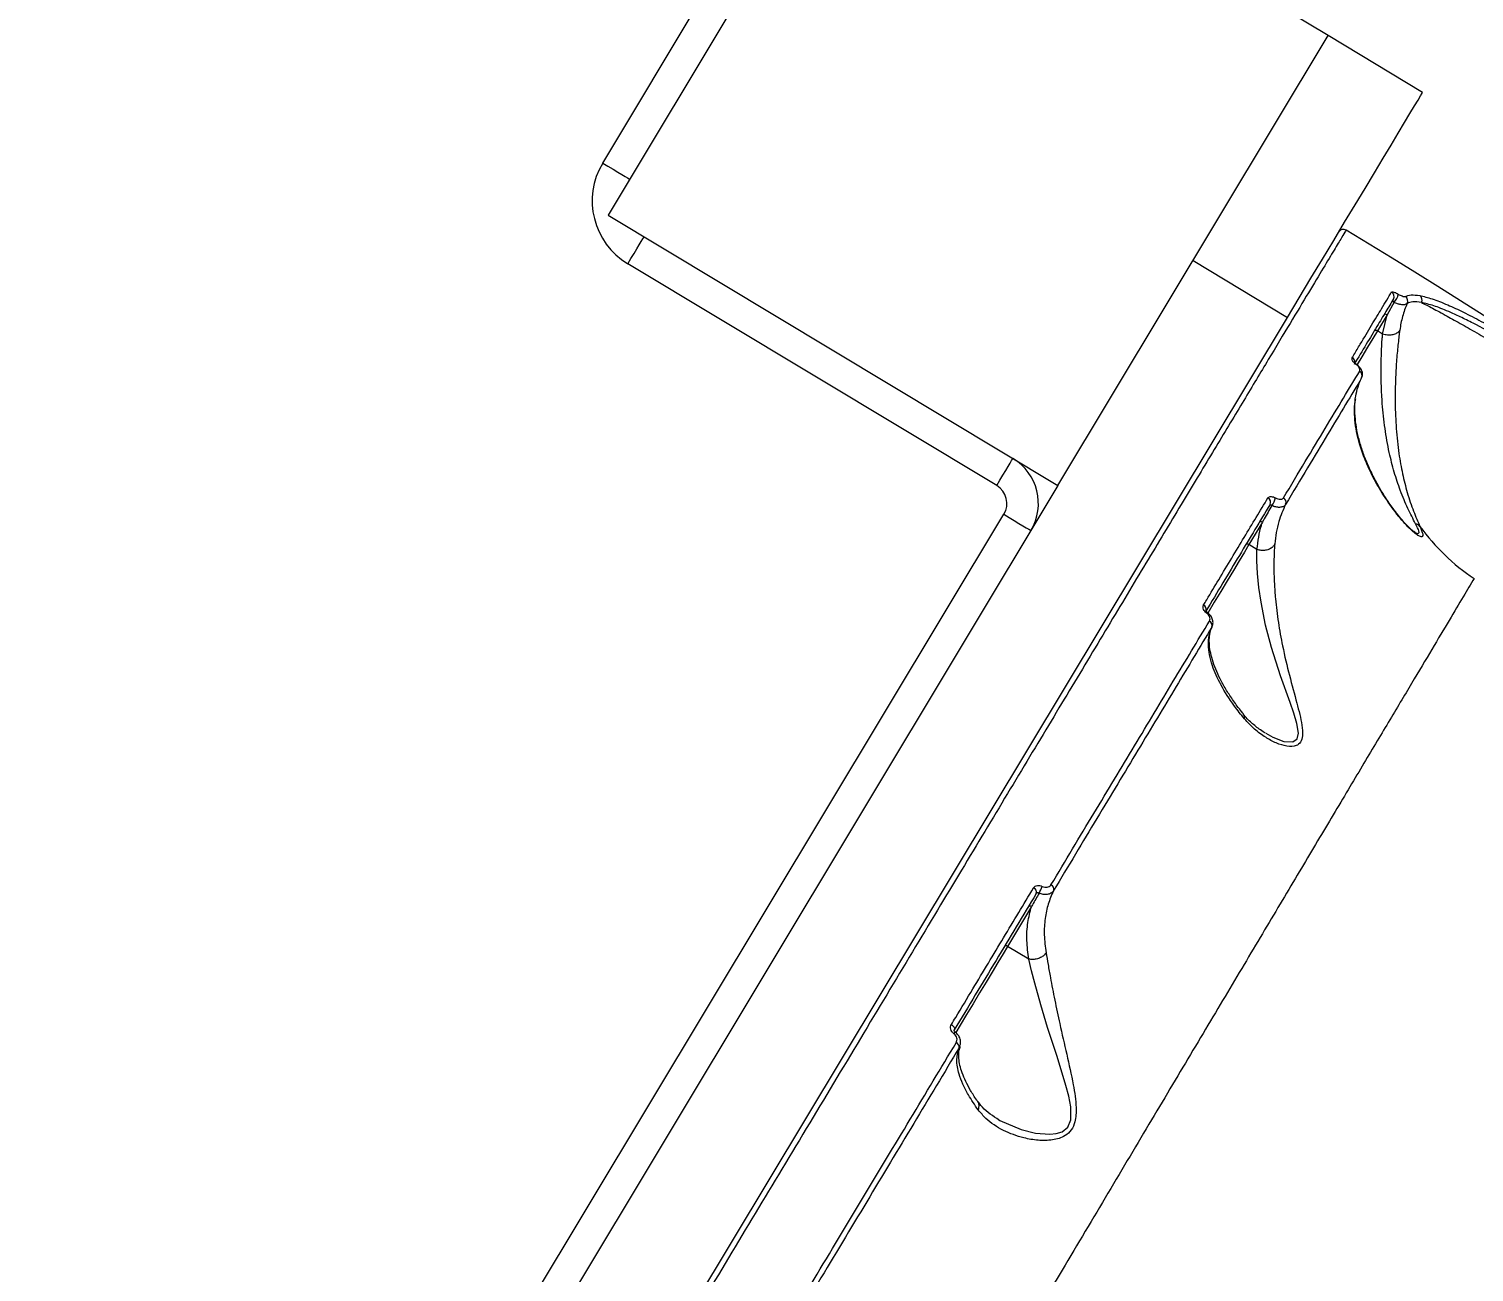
# Model space of a CAD drawing. Header units: millimetres. Extents: x -10374 to 11119, y -8221 to 9433.
# Drawn here: x -1271 to -995.7, y -1375.3 to -1138.4 of the extents above; entities that cross this region are included whole.
import ezdxf

# ---------------------------------------------------------------- set-up
doc = ezdxf.new("R2010")
doc.units = ezdxf.units.MM
for name, color, linetype in [('DIKOM_ОБЪЕКТ', 7, 'Continuous'), ('DIKOM_РАЗМЕР_ЗОНА', 7, 'Continuous'), ('DIKOM_РАЗМЕР_ОБЪЕКТА', 7, 'Continuous')]:
    doc.layers.add(name, color=color, linetype=linetype)
doc.styles.add('style1', font='arial.ttf', dxfattribs={"width": 0.8})
doc.dimstyles.new('1-50', dxfattribs={"dimtxt": 300, "dimasz": 200, "dimexe": 100, "dimexo": 0, "dimgap": 100, "dimtad": 0, "dimdec": 0, "dimtxsty": 'style1', "dimcen": 0, "dimclrd": 7, "dimclre": 7, "dimadec": 1, "dimazin": 2, "dimtfac": 1, "dimtdec": 0, "dimtmove": 1, "dimatfit": 3, "dimfxl": 0, "dimlwd": 25, "dimlwe": 18, "dimarcsym": 0})

# ---------------------------------------------------------------- blocks, each defined once
blk = doc.blocks.new('*D16')
at = {"layer": 'Defpoints', "color": 0, "transparency": 16777216}
for p in [(-9045.1, 5161.67), (3694.49, 5161.67), (1813.16, -6719.94)]:
    blk.add_point(p, dxfattribs=at)
at = {"layer": 'DIKOM_РАЗМЕР_ОБЪЕКТА', "color": 7, "lineweight": 18, "transparency": 16777216}
for p, q in [((3694.49, 5161.67), (-9145.1, 5161.67)), ((1813.16, -6719.94), (-9145.1, -6719.94))]:
    blk.add_line(p, q, dxfattribs=at)
at = {"layer": 'DIKOM_РАЗМЕР_ОБЪЕКТА', "color": 7, "lineweight": 25, "transparency": 16777216}
for p, q in [((-9045.1, 4961.67), (-9045.1, -0.45)), ((-9045.1, -6519.94), (-9045.1, -1080.23))]:
    blk.add_line(p, q, dxfattribs=at)
at = {"layer": 'DIKOM_РАЗМЕР_ОБЪЕКТА', "color": 7, "transparency": 16777216}
for points in [[(-9078.43, 4961.67), (-9011.76, 4961.67), (-9045.1, 5161.67)], [(-9078.43, -6519.94), (-9011.76, -6519.94), (-9045.1, -6719.94)]]:
    blk.add_solid(points, dxfattribs=at)
at = {"layer": 'DIKOM_РАЗМЕР_ОБЪЕКТА', "color": 0, "transparency": 16777216, "insert": (-9045.1, -540.34), "char_height": 300, "attachment_point": 5, "rotation": 90, "style": 'style1'}
blk.add_mtext('11900', dxfattribs=at)
blk = doc.blocks.new('*D15')
at = {"layer": 'Defpoints', "color": 0, "transparency": 16777216}
for p in [(-5227.87, 8308.78), (9119.43, -1150.4), (-5227.87, -1991.82)]:
    blk.add_point(p, dxfattribs=at)
at = {"layer": 'DIKOM_РАЗМЕР_ОБЪЕКТА', "color": 7, "lineweight": 18, "transparency": 16777216}
for p, q in [((-5227.87, -1991.82), (-5227.87, 8408.78)), ((9119.43, -1150.4), (9119.43, 8408.78))]:
    blk.add_line(p, q, dxfattribs=at)
at = {"layer": 'DIKOM_РАЗМЕР_ОБЪЕКТА', "color": 7, "lineweight": 25, "transparency": 16777216}
for p, q in [((-5027.87, 8308.78), (187.44, 8308.78)), ((8919.43, 8308.78), (1267.22, 8308.78))]:
    blk.add_line(p, q, dxfattribs=at)
at = {"layer": 'DIKOM_РАЗМЕР_ОБЪЕКТА', "color": 7, "transparency": 16777216}
for points in [[(-5027.87, 8342.11), (-5027.87, 8275.44), (-5227.87, 8308.78)], [(8919.43, 8342.11), (8919.43, 8275.44), (9119.43, 8308.78)]]:
    blk.add_solid(points, dxfattribs=at)
at = {"layer": 'DIKOM_РАЗМЕР_ОБЪЕКТА', "color": 0, "transparency": 16777216, "insert": (727.33, 8308.78), "char_height": 300, "attachment_point": 5, "style": 'style1'}
blk.add_mtext('14350', dxfattribs=at)
blk = doc.blocks.new('*D14')
at = {"layer": 'Defpoints', "color": 0, "transparency": 16777216}
for p in [(-7515.85, 9236.32), (11119.43, -1423.4), (-7515.85, -2401.58)]:
    blk.add_point(p, dxfattribs=at)
at = {"layer": 'DIKOM_РАЗМЕР_ЗОНА', "color": 7, "lineweight": 18, "transparency": 16777216}
for p, q in [((-7515.85, -2401.58), (-7515.85, 9336.32)), ((11119.43, -1423.4), (11119.43, 9336.32))]:
    blk.add_line(p, q, dxfattribs=at)
at = {"layer": 'DIKOM_РАЗМЕР_ЗОНА', "color": 7, "lineweight": 25, "transparency": 16777216}
for p, q in [((-7315.85, 9236.32), (77.56, 9236.32)), ((10919.43, 9236.32), (1157.34, 9236.32))]:
    blk.add_line(p, q, dxfattribs=at)
at = {"layer": 'DIKOM_РАЗМЕР_ЗОНА', "color": 7, "transparency": 16777216}
for points in [[(-7315.85, 9269.65), (-7315.85, 9202.98), (-7515.85, 9236.32)], [(10919.43, 9269.65), (10919.43, 9202.98), (11119.43, 9236.32)]]:
    blk.add_solid(points, dxfattribs=at)
at = {"layer": 'DIKOM_РАЗМЕР_ЗОНА', "color": 0, "transparency": 16777216, "insert": (617.45, 9236.32), "char_height": 300, "attachment_point": 5, "style": 'style1'}
blk.add_mtext('18650', dxfattribs=at)
blk = doc.blocks.new('*D13')
at = {"layer": 'Defpoints', "color": 0, "transparency": 16777216}
for p in [(-10176.97, 7112.81), (3082.33, 7112.81), (2015.48, -8221.4)]:
    blk.add_point(p, dxfattribs=at)
at = {"layer": 'DIKOM_РАЗМЕР_ЗОНА', "color": 7, "lineweight": 18, "transparency": 16777216}
for p, q in [((3082.33, 7112.81), (-10276.97, 7112.81)), ((2015.48, -8221.4), (-10276.97, -8221.4))]:
    blk.add_line(p, q, dxfattribs=at)
at = {"layer": 'DIKOM_РАЗМЕР_ЗОНА', "color": 7, "lineweight": 25, "transparency": 16777216}
for p, q in [((-10176.97, 6912.81), (-10176.97, -14.41)), ((-10176.97, -8021.4), (-10176.97, -1094.19))]:
    blk.add_line(p, q, dxfattribs=at)
at = {"layer": 'DIKOM_РАЗМЕР_ЗОНА', "color": 7, "transparency": 16777216}
for points in [[(-10210.3, 6912.81), (-10143.64, 6912.81), (-10176.97, 7112.81)], [(-10210.3, -8021.4), (-10143.64, -8021.4), (-10176.97, -8221.4)]]:
    blk.add_solid(points, dxfattribs=at)
at = {"layer": 'DIKOM_РАЗМЕР_ЗОНА', "color": 0, "transparency": 16777216, "insert": (-10176.97, -554.3), "char_height": 300, "attachment_point": 5, "rotation": 90, "style": 'style1'}
blk.add_mtext('15300', dxfattribs=at)

msp = doc.modelspace()

# ---------------------------------------------------------------- linework, layer by layer
at = {"layer": 'DIKOM_ОБЪЕКТ', "color": 7, "linetype": 'Continuous', "lineweight": 15}
for p, q in [((-1109.18, -1088.2), (-1160.69, -1173.91)), ((-1023.47, -1139.7), (-1109.18, -1088.2)), ((-1161.71, -1163.97), (-1119.48, -1093.68)), ((-1074.97, -1225.42), (-1023.47, -1139.7)), ((-1005.47, -1150.52), (-1023.47, -1139.7)), ((-1160.69, -1173.91), (-1074.97, -1225.42)), ((-1086.63, -1225.41), (-1156.92, -1183.18)), ((-1049.22, -1182.56), (-1031.22, -1193.37)), ((-1010.91, -1190.51), (-1012.26, -1192.88)), ((-1443.25, -1879.11), (-1031.22, -1193.37)), ((-1012.26, -1192.88), (-1014.1, -1195.95)), ((-1013.1, -1196.55), (-1012.26, -1192.88)), ((-1013.1, -1196.55), (-1014.1, -1195.95)), ((-1013.1, -1196.56), (-1013.1, -1196.55)), ((-1074.97, -1225.42), (-1435.5, -1825.43)), ((-1435.49, -1813.77), (-1085.26, -1230.9)), ((-1036, -1232.4), (-1038.57, -1236.68)), ((-1037.04, -1237.6), (-1038.57, -1236.68)), ((-1037.04, -1237.6), (-1037.04, -1237.6)), ((-1045.63, -1252.45), (-1045.56, -1252.28)), ((-1080.01, -1305.64), (-1084.56, -1313.22)), ((-1080.52, -1315.65), (-1084.56, -1313.22)), ((-1093.69, -1332.28), (-1093.79, -1332.56))]:
    msp.add_line(p, q, dxfattribs=at)
at = {"layer": 'DIKOM_ОБЪЕКТ', "color": 7, "linetype": 'Continuous', "lineweight": 15, "flags": 128}
for points in [[(-1031.22, -1193.37), (-1028.97, -1189.64), (-1026.75, -1185.93), (-1024.55, -1182.28), (-1022.41, -1178.72), (-1020.34, -1175.26), (-1018.34, -1171.95), (-1016.45, -1168.79), (-1014.67, -1165.83), (-1013.01, -1163.07), (-1011.49, -1160.54), (-1010.12, -1158.27), (-1008.92, -1156.26), (-1007.88, -1154.53), (-1007.02, -1153.1), (-1006.34, -1151.98), (-1005.86, -1151.17), (-1005.57, -1150.68), (-1005.47, -1150.52)], [(-1161.71, -1163.97), (-1160.71, -1164.57), (-1159.74, -1165.15), (-1158.85, -1165.68), (-1158.07, -1166.15), (-1157.43, -1166.54), (-1156.96, -1166.82), (-1156.67, -1167), (-1156.57, -1167.06)], [(-1156.92, -1183.18), (-1156.32, -1182.17), (-1155.74, -1181.21), (-1155.2, -1180.32), (-1154.74, -1179.54), (-1154.35, -1178.9), (-1154.07, -1178.43), (-1153.89, -1178.13), (-1153.83, -1178.03)], [(-1014.1, -1195.95), (-1014.97, -1197.4), (-1015.96, -1199.05), (-1017.06, -1200.87), (-1017.93, -1202.33)], [(-1086.63, -1225.41), (-1086.03, -1224.41), (-1085.45, -1223.44), (-1084.92, -1222.55), (-1084.45, -1221.77), (-1084.06, -1221.13), (-1083.78, -1220.66), (-1083.6, -1220.37), (-1083.54, -1220.27)], [(-1085.26, -1230.9), (-1084.26, -1231.5), (-1083.3, -1232.08), (-1082.41, -1232.62), (-1081.63, -1233.08), (-1080.99, -1233.47), (-1080.51, -1233.75), (-1080.22, -1233.93), (-1080.12, -1233.99)], [(-1038.57, -1236.68), (-1039.44, -1238.13), (-1040.43, -1239.78), (-1041.53, -1241.6), (-1042.7, -1243.55), (-1043.92, -1245.58), (-1045.17, -1247.66), (-1046.41, -1249.73)], [(-1035.38, -1272.6), (-1034.04, -1273.37), (-1031.95, -1274.16), (-1030.19, -1274.25), (-1029.41, -1273.71), (-1029.15, -1272.62), (-1029.44, -1270.73), (-1030.02, -1268.79), (-1030.74, -1266.75), (-1032.57, -1261.65), (-1034.29, -1256.29), (-1035.41, -1251.99), (-1036.27, -1247.67), (-1036.67, -1244.87), (-1036.93, -1242.19), (-1037.04, -1239.76), (-1037.04, -1237.6), (-1037.04, -1237.6), (-1037.04, -1237.6)], [(-1046.47, -1249.62), (-1046.47, -1249.62), (-1046.47, -1249.62)], [(-1084.56, -1313.22), (-1085.43, -1314.66), (-1086.42, -1316.31), (-1087.51, -1318.12), (-1088.67, -1320.06), (-1089.89, -1322.08), (-1091.13, -1324.16), (-1092.38, -1326.22), (-1093.59, -1328.25), (-1094.44, -1329.65)], [(-1086.58, -1345.98), (-1086.03, -1346.38), (-1081.99, -1348.13), (-1079.27, -1348.82), (-1076.49, -1349.03), (-1075.29, -1348.9), (-1074.17, -1348.53), (-1073.09, -1347.65), (-1072.51, -1346.27), (-1072.51, -1343.81), (-1072.89, -1341.77), (-1073.43, -1339.71), (-1075.14, -1334.18), (-1076.93, -1328.65), (-1078.22, -1324.37), (-1079.36, -1320.25), (-1079.98, -1317.86), (-1080.52, -1315.65), (-1080.52, -1315.65), (-1080.52, -1315.65)], [(-1095.26, -1328.13), (-1095.1, -1328.24), (-1094.96, -1328.36), (-1094.84, -1328.5), (-1094.75, -1328.64), (-1094.69, -1328.78), (-1094.67, -1328.92), (-1094.68, -1329.04), (-1094.72, -1329.15)]]:
    msp.add_lwpolyline(points, dxfattribs=at)
at = {"layer": 'DIKOM_ОБЪЕКТ', "color": 7, "linetype": 'Continuous', "lineweight": 15}
for centre, radius, start, end in [((-1149.71, -1171.18), 14, 149, 239), ((-1020.58, -1177.61), 1, 58.9526, 149), ((-1020.58, -1177.61), 1, 58.9676, 148.9773), ((-1644.11, -2213.4), 1210, 28.04739, 58.95261), ((-1011.9, -1189.38), 0.994, 329.3962, 58.6665), ((-1013.15, -1188.38), 3.09, 316.5787, 349.5183), ((-1009.32, -1190.26), 1.01, 331.7819, 57.6951), ((-1006.6, -1190.04), 1.02, 330.2424, 54.4268), ((-1012.53, -1193.24), 0.454, 52.6284, 140.742), ((-1014.38, -1196.31), 0.454, 52.6303, 140.7428), ((-1019.4, -1201.88), 1, 355.5065, 59.0399), ((-1017.97, -1204.45), 0.977, 333.0982, 59.6473), ((-1088.69, -1228.84), 10, 329, 59), ((-1088.69, -1228.84), 4, 329, 59), ((-1035.39, -1228.59), 0.943, 332.8962, 61.9335), ((-1037.89, -1226.54), 4.57, 323.7991, 344.5424), ((-1032.44, -1228.6), 0.952, 335.5663, 61.4418), ((-1036.28, -1232.76), 0.454, 52.6167, 140.7564), ((-1007.35, -1234.48), 1.86, 42.6062, 73.4196), ((-973.25, -1209.49), 40.43, 215.9494, 236.3291), ((-1038.85, -1237.04), 0.454, 52.6229, 140.7502), ((-1047.64, -1249), 0.944, 343.1814, 62.9676), ((-1046.43, -1249.87), 0.254, 99.5979, 145.3306), ((-1046.51, -1252.07), 0.931, 338.2543, 63.206), ((-1079.94, -1302.89), 0.883, 342.1977, 67.5601), ((-1084.9, -1299.3), 7.38, 329.0499, 340.253), ((-1076.65, -1302.35), 0.904, 345.2683, 66.5952), ((-1080.29, -1306.01), 0.454, 52.6294, 140.7424), ((-1084.84, -1313.58), 0.455, 52.6607, 140.7124), ((-1094.01, -1330.4), 0.954, 120.7092, 145.6515), ((-1094.68, -1332.41), 0.908, 350.5901, 68.1464)]:
    msp.add_arc(centre, radius, start, end, dxfattribs=at)
for points, knots in [([(-1020.06, -1176.75), (-1020.09, -1176.8), (-1020.17, -1176.92), (-1020.84, -1178.05), (-1022.25, -1180.39), (-1024.34, -1183.87), (-1027.13, -1188.51), (-1030.62, -1194.33), (-1034.74, -1201.18), (-1039.46, -1209.04), (-1044.74, -1217.82), (-1050.66, -1227.67), (-1057.23, -1238.61), (-1064.45, -1250.62), (-1072.14, -1263.43), (-1080.29, -1276.98), (-1088.83, -1291.2), (-1097.92, -1306.32), (-1107.53, -1322.32), (-1117.65, -1339.17), (-1127.94, -1356.29), (-1138.33, -1373.58), (-1148.77, -1390.96), (-1159.56, -1408.91), (-1170.67, -1427.41), (-1182.08, -1446.39), (-1193.69, -1465.71), (-1205.47, -1485.31), (-1217.38, -1505.14), (-1229.47, -1525.26), (-1241.69, -1545.61), (-1254.02, -1566.12), (-1266.17, -1586.34), (-1278.11, -1606.22), (-1289.81, -1625.69), (-1301.46, -1645.07), (-1313.01, -1664.3), (-1324.42, -1683.29), (-1334.8, -1700.56), (-1341.24, -1711.28), (-1344.09, -1716.02)], [0, 0, 0, 0, 0.015651, 0.042167, 0.068704, 0.09522, 0.122506, 0.149814, 0.1771, 0.203616, 0.230153, 0.256669, 0.283955, 0.311263, 0.33855, 0.365066, 0.391602, 0.418118, 0.445404, 0.472712, 0.499999, 0.52556, 0.55114, 0.576701, 0.602949, 0.629218, 0.655467, 0.681983, 0.708519, 0.735035, 0.762321, 0.78963, 0.816916, 0.843432, 0.869968, 0.896484, 0.923771, 0.951079, 0.978365, 1, 1, 1, 1]), ([(-1018.89, -1201.03), (-1018.78, -1200.85), (-1018.26, -1199.98), (-1016.95, -1197.81), (-1015.14, -1194.79), (-1013.08, -1191.36), (-1011.99, -1189.55), (-1011.38, -1188.54)], [0, 0, 0, 0, 0.032165, 0.160835, 0.418396, 0.675957, 1, 1, 1, 1]), ([(-1011.38, -1188.54), (-1011.38, -1188.53), (-1011.34, -1188.49), (-1011.19, -1188.48), (-1010.86, -1188.58), (-1010.5, -1188.73), (-1010.24, -1188.87), (-1010.12, -1188.94)], [0, 0, 0, 0, 0.063927, 0.388623, 0.645564, 0.822247, 1, 1, 1, 1]), ([(-1010.12, -1188.94), (-1009.98, -1189.02), (-1009.72, -1189.16), (-1009.33, -1189.33), (-1008.96, -1189.45), (-1008.85, -1189.43), (-1008.78, -1189.41)], [0, 0, 0, 0, 0.184994, 0.368596, 0.650083, 1, 1, 1, 1]), ([(-1008.78, -1189.41), (-1008.46, -1189.27), (-1007.8, -1188.98), (-1006.61, -1189.14), (-1006.01, -1189.22)], [0, 0, 0, 0, 0.496496, 1, 1, 1, 1]), ([(-1006.01, -1189.22), (-1005.26, -1189.39), (-1003.76, -1189.75), (-1000.9, -1190.88), (-997.74, -1192.34), (-994.35, -1194.09), (-990.62, -1196.15), (-986.59, -1198.51), (-982.3, -1201.12), (-977.82, -1203.93), (-973.2, -1206.91), (-968.48, -1210.02), (-965.32, -1212.16), (-963.75, -1213.22)], [0, 0, 0, 0, 0.100969, 0.201936, 0.29034, 0.379022, 0.467423, 0.556114, 0.645091, 0.733777, 0.822426, 0.91135, 1, 1, 1, 1]), ([(-1011.04, -1189.89), (-1011.5, -1190.65), (-1012.42, -1192.18), (-1014.16, -1195.08), (-1016.16, -1198.41), (-1017.74, -1201.04), (-1018.53, -1202.35)], [0, 0, 0, 0, 0.249314, 0.498628, 0.749314, 1, 1, 1, 1]), ([(-1010.91, -1190.51), (-1010.93, -1190.48), (-1010.97, -1190.45), (-1011.03, -1190.37), (-1011.09, -1190.25), (-1011.11, -1190.09), (-1011.08, -1189.97), (-1011.05, -1189.9), (-1011.04, -1189.89)], [0, 0, 0, 0, 0.072582, 0.122788, 0.278931, 0.548993, 0.924732, 1, 1, 1, 1]), ([(-1008.43, -1190.74), (-1008.58, -1190.84), (-1008.85, -1191.03), (-1009.55, -1190.99), (-1010.24, -1190.82), (-1010.68, -1190.61), (-1010.91, -1190.51)], [0, 0, 0, 0, 0.331187, 0.60777, 0.79827, 1, 1, 1, 1]), ([(-1008.43, -1190.74), (-1008.75, -1191.54), (-1009.39, -1193.15), (-1009.68, -1194.91), (-1009.83, -1195.8)], [0, 0, 0, 0, 0.497864, 1, 1, 1, 1]), ([(-1005.72, -1190.55), (-1006.3, -1190.47), (-1007.46, -1190.31), (-1008.11, -1190.6), (-1008.43, -1190.74)], [0, 0, 0, 0, 0.496481, 1, 1, 1, 1]), ([(-1005.72, -1190.55), (-1005.05, -1190.88), (-1003.72, -1191.55), (-1001.04, -1193.01), (-998.03, -1194.69), (-994.79, -1196.54), (-991.19, -1198.63), (-987.26, -1200.94), (-983.06, -1203.43), (-978.65, -1206.08), (-974.07, -1208.85), (-969.38, -1211.7), (-966.23, -1213.65), (-964.65, -1214.61)], [0, 0, 0, 0, 0.103377, 0.206753, 0.294609, 0.382734, 0.470593, 0.558751, 0.647183, 0.735337, 0.823469, 0.911876, 1, 1, 1, 1]), ([(-964.31, -1214.05), (-966.6, -1212.5), (-970.06, -1210.16), (-974.65, -1207.16), (-979.15, -1204.25), (-983.52, -1201.53), (-987.63, -1199.06), (-991.54, -1196.79), (-995.13, -1194.84), (-998.33, -1193.25), (-1000.9, -1192.08), (-1003.5, -1191.06), (-1004.97, -1190.72), (-1005.72, -1190.55)], [0, 0, 0, 0, 0.131216, 0.198783, 0.266347, 0.397568, 0.465154, 0.532743, 0.663478, 0.730815, 0.79815, 0.898243, 1, 1, 1, 1]), ([(-1006.82, -1232.7), (-1007.31, -1231.76), (-1008.28, -1229.89), (-1009.73, -1226.48), (-1010.91, -1222.9), (-1011.92, -1218.95), (-1012.69, -1214.56), (-1013.16, -1210.24), (-1013.36, -1206.38), (-1013.41, -1203.06), (-1013.32, -1199.98), (-1013.24, -1197.86), (-1013.1, -1196.8), (-1013.1, -1196.56), (-1013.1, -1196.56)], [0, 0, 0, 0, 0.107512, 0.215374, 0.313732, 0.412064, 0.526782, 0.641369, 0.724829, 0.808224, 0.890898, 0.973493, 0.999987, 1, 1, 1, 1]), ([(-1009.83, -1195.8), (-1009.85, -1195.83), (-1009.91, -1195.92), (-1010.12, -1196.18), (-1010.57, -1196.51), (-1011.32, -1196.76), (-1012.21, -1196.81), (-1012.79, -1196.65), (-1013.1, -1196.56)], [0, 0, 0, 0, 0.034324, 0.106102, 0.322041, 0.538043, 0.754023, 1, 1, 1, 1]), ([(-1009.83, -1195.8), (-1009.87, -1196.07), (-1010.01, -1197.16), (-1010.26, -1199.38), (-1010.53, -1202.6), (-1010.69, -1206.08), (-1010.73, -1210.1), (-1010.55, -1214.59), (-1010.07, -1219.14), (-1009.33, -1223.22), (-1008.41, -1226.91), (-1007.2, -1230.4), (-1006.39, -1232.28), (-1005.98, -1233.22)], [0, 0, 0, 0, 0.027596, 0.11218, 0.196824, 0.280738, 0.364705, 0.478248, 0.591909, 0.688655, 0.785423, 0.892862, 1, 1, 1, 1]), ([(-1018.16, -1202.34), (-1018.19, -1202.32), (-1018.31, -1202.23), (-1018.53, -1202.04), (-1018.77, -1201.75), (-1018.98, -1201.36), (-1018.92, -1201.16), (-1018.89, -1201.03)], [0, 0, 0, 0, 0.034935, 0.162, 0.33623, 0.55914, 1, 1, 1, 1]), ([(-1018.08, -1202.33), (-1018.1, -1202.31), (-1018.17, -1202.27), (-1018.27, -1202.18), (-1018.38, -1202.07), (-1018.45, -1201.97), (-1018.45, -1201.96), (-1018.45, -1201.96)], [0, 0, 0, 0, 0.067205, 0.213744, 0.407798, 0.673189, 1, 1, 1, 1]), ([(-1017.08, -1204.8), (-1017.05, -1204.75), (-1016.89, -1204.53), (-1016.89, -1204), (-1017.08, -1203.38), (-1017.47, -1202.84), (-1017.9, -1202.45), (-1018.14, -1202.3), (-1018.2, -1202.26)], [0, 0, 0, 0, 0.058074, 0.287327, 0.509789, 0.769267, 0.945087, 1, 1, 1, 1]), ([(-1017.47, -1203.6), (-1017.43, -1203.47), (-1017.38, -1203.28), (-1017.57, -1202.9), (-1017.8, -1202.63), (-1018.01, -1202.44), (-1018.13, -1202.36), (-1018.16, -1202.34)], [0, 0, 0, 0, 0.445597, 0.662326, 0.836467, 0.965636, 1, 1, 1, 1]), ([(-1031.99, -1227.77), (-1030.58, -1225.43), (-1027.77, -1220.74), (-1023.98, -1214.44), (-1020.49, -1208.63), (-1018.48, -1205.28), (-1017.47, -1203.6)], [0, 0, 0, 0, 0.249097, 0.498194, 0.749098, 1, 1, 1, 1]), ([(-1017.09, -1204.89), (-1018.09, -1206.55), (-1020.09, -1209.87), (-1023.55, -1215.64), (-1027.33, -1221.94), (-1030.16, -1226.64), (-1031.58, -1229)], [0, 0, 0, 0, 0.249097, 0.498195, 0.749097, 1, 1, 1, 1]), ([(-1009.7, -1231.71), (-1009.81, -1231.57), (-1010.9, -1230.21), (-1012.71, -1227.68), (-1014.74, -1224.28), (-1016.26, -1221.07), (-1017.59, -1217.4), (-1018.47, -1213.4), (-1018.51, -1209.28), (-1017.86, -1206.54), (-1017.22, -1205.17), (-1017.09, -1204.89)], [0, 0, 0, 0, 0.01152, 0.116999, 0.22298, 0.329241, 0.435103, 0.608327, 0.782004, 0.955283, 1, 1, 1, 1]), ([(-1009.92, -1231.34), (-1010.38, -1230.74), (-1011.4, -1229.43), (-1012.74, -1227.43), (-1014.04, -1225.27), (-1015.23, -1222.98), (-1016.28, -1220.65), (-1017.14, -1218.31), (-1017.78, -1216.02), (-1018.21, -1213.77), (-1018.39, -1211.59), (-1018.4, -1209.92), (-1018.26, -1209.05), (-1018.23, -1208.82)], [0, 0, 0, 0, 0.063984, 0.140497, 0.22289, 0.312691, 0.412523, 0.512116, 0.617687, 0.726959, 0.839843, 0.957379, 1, 1, 1, 1]), ([(-1047.21, -1248.16), (-1047.01, -1247.84), (-1046.04, -1246.21), (-1043.39, -1241.8), (-1039.4, -1235.17), (-1036.43, -1230.23), (-1034.95, -1227.76)], [0, 0, 0, 0, 0.044144, 0.220723, 0.610018, 1, 1, 1, 1]), ([(-1034.95, -1227.76), (-1034.94, -1227.74), (-1034.87, -1227.64), (-1034.68, -1227.53), (-1034.33, -1227.5), (-1033.92, -1227.57), (-1033.63, -1227.7), (-1033.48, -1227.76)], [0, 0, 0, 0, 0.07334, 0.32258, 0.555028, 0.77739, 1, 1, 1, 1]), ([(-1033.48, -1227.76), (-1033.33, -1227.83), (-1033.04, -1227.96), (-1032.62, -1228.03), (-1032.26, -1228), (-1032.07, -1227.89), (-1032, -1227.79), (-1031.99, -1227.77)], [0, 0, 0, 0, 0.221129, 0.441881, 0.674483, 0.925126, 1, 1, 1, 1]), ([(-1034.55, -1229.02), (-1036.46, -1232.19), (-1040.27, -1238.53), (-1044.61, -1245.76), (-1046.78, -1249.37)], [0, 0, 0, 0, 0.499273, 1, 1, 1, 1]), ([(-1034.2, -1229.24), (-1034.69, -1230.09), (-1035.3, -1231.14), (-1035.89, -1232.19), (-1036, -1232.4)], [0, 0, 0, 0, 0.805877, 1, 1, 1, 1]), ([(-1034.2, -1229.24), (-1034.24, -1229.22), (-1034.28, -1229.19), (-1034.37, -1229.14), (-1034.45, -1229.09), (-1034.52, -1229.04), (-1034.55, -1229.02), (-1034.55, -1229.02), (-1034.55, -1229.02)], [0, 0, 0, 0, 0.159781, 0.186518, 0.39642, 0.639859, 0.917289, 1, 1, 1, 1]), ([(-1031.58, -1229), (-1031.61, -1229.04), (-1031.73, -1229.24), (-1032.09, -1229.48), (-1032.72, -1229.61), (-1033.45, -1229.54), (-1033.95, -1229.34), (-1034.2, -1229.24)], [0, 0, 0, 0, 0.0735, 0.319832, 0.550717, 0.773401, 1, 1, 1, 1]), ([(-1031.58, -1229), (-1032.07, -1230.07), (-1033.13, -1232.41), (-1033.47, -1235.1), (-1033.65, -1236.55)], [0, 0, 0, 0, 0.45745, 1, 1, 1, 1]), ([(-1037.04, -1237.6), (-1036.84, -1236.03), (-1036.6, -1234.25), (-1036.07, -1232.6), (-1036, -1232.4)], [0, 0, 0, 0, 0.878581, 1, 1, 1, 1]), ([(-1009.7, -1231.71), (-1009.71, -1231.68), (-1009.76, -1231.54), (-1009.85, -1231.43), (-1009.93, -1231.35)], [0, 0, 0, 0, 0.207179, 1, 1, 1, 1]), ([(-1006.99, -1234.28), (-1007.02, -1234.26), (-1007.1, -1234.21), (-1007.46, -1233.94), (-1008.01, -1233.45), (-1008.77, -1232.67), (-1009.43, -1231.94), (-1009.81, -1231.44), (-1009.87, -1231.35)], [0, 0, 0, 0, 0.108552, 0.260393, 0.446349, 0.671464, 0.942237, 1, 1, 1, 1]), ([(-1005.98, -1233.22), (-1005.76, -1233.76), (-1005.37, -1234.68), (-1005.47, -1235.24), (-1005.98, -1235.16), (-1006.7, -1234.71), (-1007.91, -1233.74), (-1008.95, -1232.56), (-1009.7, -1231.71)], [0, 0, 0, 0, 0.191457, 0.331243, 0.470481, 0.583578, 0.696936, 1, 1, 1, 1]), ([(-1006.98, -1234.26), (-1006.9, -1234.31), (-1006.55, -1234.55), (-1006.15, -1234.61), (-1006.1, -1234.1), (-1006.55, -1233.22), (-1006.82, -1232.7)], [0, 0, 0, 0, 0.072391, 0.345017, 0.615939, 1, 1, 1, 1]), ([(-1033.65, -1236.55), (-1033.66, -1236.63), (-1033.71, -1237.35), (-1033.79, -1238.86), (-1033.83, -1241.33), (-1033.75, -1244.07), (-1033.51, -1247.48), (-1033, -1251.5), (-1032.12, -1256.42), (-1030.87, -1261.62), (-1029.69, -1265.94), (-1028.87, -1269.04), (-1028.42, -1271.17), (-1028.26, -1273.04), (-1028.64, -1274.4), (-1029.65, -1275.16), (-1031.32, -1275.17), (-1033.36, -1274.54), (-1035.47, -1273.4), (-1037.55, -1271.89), (-1038.79, -1270.54), (-1039.42, -1269.87)], [0, 0, 0, 0, 0.00563, 0.050812, 0.096014, 0.143871, 0.191765, 0.263314, 0.334977, 0.427092, 0.519183, 0.55902, 0.598783, 0.643819, 0.679927, 0.716069, 0.76912, 0.823723, 0.878457, 0.93923, 1, 1, 1, 1]), ([(-1033.65, -1236.55), (-1033.67, -1236.58), (-1033.75, -1236.78), (-1034.02, -1237.15), (-1034.61, -1237.55), (-1035.38, -1237.78), (-1036.23, -1237.82), (-1036.77, -1237.67), (-1037.04, -1237.6)], [0, 0, 0, 0, 0.031948, 0.204865, 0.403614, 0.60243, 0.801182, 1, 1, 1, 1]), ([(-995.67, -1243.13), (-996.32, -1244.22), (-997.62, -1246.41), (-1000.35, -1250.98), (-1003.62, -1256.48), (-1007.49, -1262.96), (-1011.92, -1270.39), (-1016.9, -1278.74), (-1022.43, -1288.02), (-1028.5, -1298.21), (-1035.07, -1309.25), (-1042.13, -1321.09), (-1049.63, -1333.69), (-1057.56, -1347.01), (-1065.91, -1361.05), (-1074.67, -1375.76), (-1083.79, -1391.1), (-1093.23, -1406.98), (-1102.96, -1423.35), (-1112.94, -1440.16), (-1123.16, -1457.39), (-1133.61, -1475), (-1144.25, -1492.94), (-1155.01, -1511.11), (-1165.86, -1529.44), (-1176.76, -1547.88), (-1187.71, -1566.4), (-1198.67, -1584.97), (-1209.61, -1603.53), (-1220.47, -1621.98), (-1231.21, -1640.24), (-1241, -1656.92), (-1249.87, -1672.04), (-1255.16, -1681.08), (-1257.81, -1685.6)], [0, 0, 0, 0, 0.031557, 0.063213, 0.09492, 0.126627, 0.158283, 0.18984, 0.221397, 0.253054, 0.284762, 0.31647, 0.348127, 0.379685, 0.411265, 0.442944, 0.474674, 0.506404, 0.538084, 0.569664, 0.601295, 0.633025, 0.664807, 0.696588, 0.728318, 0.75995, 0.79166, 0.823468, 0.855327, 0.887186, 0.918995, 0.950705, 0.975353, 1, 1, 1, 1]), ([(-1046.64, -1249.72), (-1046.77, -1249.61), (-1047.02, -1249.39), (-1047.26, -1248.99), (-1047.35, -1248.57), (-1047.29, -1248.3), (-1047.22, -1248.18), (-1047.21, -1248.16)], [0, 0, 0, 0, 0.214694, 0.425904, 0.681704, 0.964152, 1, 1, 1, 1]), ([(-1046.47, -1249.62), (-1046.49, -1249.61), (-1046.55, -1249.56), (-1046.63, -1249.48), (-1046.71, -1249.37), (-1046.75, -1249.28), (-1046.75, -1249.27), (-1046.75, -1249.27)], [0, 0, 0, 0, 0.066039, 0.234281, 0.431254, 0.685286, 1, 1, 1, 1]), ([(-1046.09, -1251.24), (-1046.04, -1251.1), (-1045.94, -1250.85), (-1046.05, -1250.42), (-1046.27, -1250.04), (-1046.52, -1249.83), (-1046.64, -1249.72)], [0, 0, 0, 0, 0.329179, 0.579695, 0.78857, 1, 1, 1, 1]), ([(-1045.68, -1252.43), (-1045.64, -1252.38), (-1045.46, -1252.12), (-1045.37, -1251.54), (-1045.51, -1250.79), (-1045.89, -1250.11), (-1046.3, -1249.78), (-1046.48, -1249.63)], [0, 0, 0, 0, 0.068919, 0.31166, 0.552357, 0.799989, 1, 1, 1, 1]), ([(-1076.29, -1301.52), (-1073.54, -1296.93), (-1068.03, -1287.75), (-1060.27, -1274.85), (-1052.88, -1262.55), (-1048.35, -1255.01), (-1046.09, -1251.24)], [0, 0, 0, 0, 0.248595, 0.497189, 0.748595, 1, 1, 1, 1]), ([(-1045.65, -1252.42), (-1047.88, -1256.13), (-1052.35, -1263.57), (-1059.68, -1275.78), (-1067.44, -1288.69), (-1073, -1297.95), (-1075.78, -1302.58)], [0, 0, 0, 0, 0.248595, 0.497191, 0.748595, 1, 1, 1, 1]), ([(-1039.42, -1269.87), (-1040.08, -1269.05), (-1041.88, -1266.81), (-1044.04, -1263.36), (-1045.47, -1260.16), (-1046.14, -1257.65), (-1046.34, -1255.73), (-1046.22, -1253.96), (-1045.84, -1252.93), (-1045.65, -1252.42)], [0, 0, 0, 0, 0.112805, 0.307378, 0.506237, 0.62803, 0.74983, 0.874915, 1, 1, 1, 1]), ([(-1039.66, -1268.87), (-1039.84, -1268.66), (-1040.6, -1267.74), (-1041.72, -1266.18), (-1043.02, -1264.18), (-1044.09, -1262.24), (-1044.95, -1260.37), (-1045.58, -1258.59), (-1045.98, -1256.94), (-1046.15, -1255.43), (-1046.12, -1254.15), (-1045.96, -1253.47), (-1045.88, -1253.17)], [0, 0, 0, 0, 0.031043, 0.132298, 0.235918, 0.341993, 0.450459, 0.561106, 0.673632, 0.787869, 0.905262, 1, 1, 1, 1]), ([(-1039.42, -1269.87), (-1039.41, -1269.83), (-1039.39, -1269.56), (-1039.44, -1269.19), (-1039.63, -1268.97), (-1039.7, -1268.9)], [0, 0, 0, 0, 0.101461, 0.701623, 1, 1, 1, 1]), ([(-1035.39, -1272.62), (-1035.72, -1272.42), (-1036.67, -1271.85), (-1038.1, -1270.63), (-1039.2, -1269.59), (-1039.66, -1268.94), (-1039.67, -1268.93)], [0, 0, 0, 0, 0.215389, 0.60567, 0.993749, 1, 1, 1, 1]), ([(-1095.26, -1328.13), (-1094.99, -1327.67), (-1093.61, -1325.38), (-1090.26, -1319.8), (-1085.27, -1311.5), (-1081.49, -1305.22), (-1079.61, -1302.08)], [0, 0, 0, 0, 0.050771, 0.253857, 0.626699, 1, 1, 1, 1]), ([(-1079.61, -1302.08), (-1079.59, -1302.05), (-1079.51, -1301.93), (-1079.29, -1301.74), (-1078.89, -1301.61), (-1078.42, -1301.62), (-1078.11, -1301.74), (-1077.95, -1301.79)], [0, 0, 0, 0, 0.048877, 0.287058, 0.524951, 0.762648, 1, 1, 1, 1]), ([(-1077.95, -1301.79), (-1077.79, -1301.85), (-1077.48, -1301.97), (-1077.01, -1301.98), (-1076.61, -1301.85), (-1076.39, -1301.66), (-1076.31, -1301.54), (-1076.29, -1301.52)], [0, 0, 0, 0, 0.237666, 0.475585, 0.713807, 0.951965, 1, 1, 1, 1]), ([(-1079.1, -1303.16), (-1081.63, -1307.36), (-1086.68, -1315.77), (-1092.04, -1324.69), (-1094.72, -1329.15)], [0, 0, 0, 0, 0.49945, 1, 1, 1, 1]), ([(-1078.57, -1303.1), (-1078.99, -1303.83), (-1079.48, -1304.68), (-1079.95, -1305.53), (-1080.01, -1305.64)], [0, 0, 0, 0, 0.864973, 1, 1, 1, 1]), ([(-1078.57, -1303.1), (-1078.62, -1303.08), (-1078.72, -1303.03), (-1078.87, -1303.02), (-1079, -1303.06), (-1079.07, -1303.12), (-1079.1, -1303.15), (-1079.1, -1303.16)], [0, 0, 0, 0, 0.236804, 0.474406, 0.712708, 0.950985, 1, 1, 1, 1]), ([(-1075.78, -1302.58), (-1075.8, -1302.61), (-1075.94, -1302.83), (-1076.31, -1303.15), (-1076.98, -1303.37), (-1077.78, -1303.38), (-1078.3, -1303.19), (-1078.57, -1303.1)], [0, 0, 0, 0, 0.047934, 0.286117, 0.524303, 0.762048, 1, 1, 1, 1]), ([(-1075.78, -1302.58), (-1075.79, -1302.61), (-1076.2, -1303.43), (-1076.88, -1305.14), (-1077.48, -1307.95), (-1077.67, -1311.04), (-1077.38, -1313.29), (-1077.23, -1314.43)], [0, 0, 0, 0, 0.008894, 0.241784, 0.477278, 0.736824, 1, 1, 1, 1]), ([(-1080.52, -1315.65), (-1080.68, -1314.46), (-1080.98, -1312.06), (-1080.8, -1308.7), (-1080.27, -1306.64), (-1080.01, -1305.64)], [0, 0, 0, 0, 0.33721, 0.679132, 1, 1, 1, 1]), ([(-1077.23, -1314.43), (-1077.1, -1315.17), (-1076.85, -1316.65), (-1076.32, -1319.66), (-1075.59, -1323.43), (-1074.55, -1328.36), (-1073.27, -1333.77), (-1072.24, -1338.41), (-1071.67, -1341.79), (-1071.43, -1344.19), (-1071.55, -1346.47), (-1072.35, -1348.29), (-1073.8, -1349.58), (-1076.04, -1350.22), (-1078.74, -1350.25), (-1081.98, -1349.68), (-1085.45, -1348.41), (-1088.35, -1346.51), (-1089.67, -1344.95), (-1090.15, -1344.39)], [0, 0, 0, 0, 0.044775, 0.089582, 0.160958, 0.23245, 0.323855, 0.41521, 0.450598, 0.485928, 0.532939, 0.56642, 0.5998, 0.653089, 0.710812, 0.768666, 0.859288, 0.949793, 1, 1, 1, 1]), ([(-1077.23, -1314.43), (-1077.25, -1314.46), (-1077.33, -1314.59), (-1077.57, -1314.9), (-1078.1, -1315.3), (-1078.87, -1315.61), (-1079.72, -1315.75), (-1080.25, -1315.68), (-1080.52, -1315.65)], [0, 0, 0, 0, 0.035032, 0.155275, 0.366436, 0.577673, 0.78886, 1, 1, 1, 1]), ([(-1080.52, -1315.65), (-1080.52, -1315.65), (-1080.52, -1315.65), (-1080.52, -1315.65), (-1080.52, -1315.65)], [0, 0, 0, 0, 0.640599, 1, 1, 1, 1]), ([(-1094.8, -1329.86), (-1094.94, -1329.73), (-1095.2, -1329.48), (-1095.4, -1329), (-1095.44, -1328.53), (-1095.32, -1328.26), (-1095.26, -1328.13)], [0, 0, 0, 0, 0.259217, 0.502188, 0.751143, 1, 1, 1, 1]), ([(-1094.35, -1331.57), (-1094.29, -1331.44), (-1094.17, -1331.17), (-1094.2, -1330.7), (-1094.4, -1330.26), (-1094.64, -1329.99), (-1094.78, -1329.87), (-1094.8, -1329.86)], [0, 0, 0, 0, 0.248677, 0.497564, 0.739028, 0.970393, 1, 1, 1, 1]), ([(-1094.5, -1329.58), (-1094.52, -1329.56), (-1094.58, -1329.51), (-1094.66, -1329.42), (-1094.72, -1329.3), (-1094.73, -1329.2), (-1094.73, -1329.16), (-1094.72, -1329.16), (-1094.72, -1329.15)], [0, 0, 0, 0, 0.075114, 0.217447, 0.363772, 0.573609, 0.836253, 1, 1, 1, 1]), ([(-1093.68, -1332.29), (-1093.61, -1332.08), (-1093.45, -1331.63), (-1093.56, -1330.86), (-1093.91, -1330.12), (-1094.32, -1329.76), (-1094.51, -1329.59)], [0, 0, 0, 0, 0.216956, 0.486604, 0.758146, 1, 1, 1, 1]), ([(-1135.92, -1400.77), (-1134.24, -1397.98), (-1129.34, -1389.82), (-1121.38, -1376.57), (-1112.11, -1361.13), (-1103.05, -1346.06), (-1097.25, -1336.4), (-1094.35, -1331.57)], [0, 0, 0, 0, 0.114455, 0.334764, 0.555076, 0.777537, 1, 1, 1, 1]), ([(-1093.79, -1332.56), (-1096.66, -1337.33), (-1102.39, -1346.88), (-1111.39, -1361.86), (-1120.66, -1377.3), (-1128.67, -1390.63), (-1133.59, -1398.82), (-1135.26, -1401.61)], [0, 0, 0, 0, 0.220311, 0.440621, 0.663082, 0.885545, 1, 1, 1, 1]), ([(-1090.15, -1344.39), (-1090.81, -1343.42), (-1091.98, -1341.72), (-1093.12, -1339.46), (-1093.97, -1337.18), (-1094.4, -1334.76), (-1093.99, -1333.3), (-1093.79, -1332.56)], [0, 0, 0, 0, 0.202263, 0.356406, 0.511993, 0.753249, 1, 1, 1, 1]), ([(-1090.22, -1342.81), (-1090.29, -1342.7), (-1090.84, -1341.96), (-1091.63, -1340.66), (-1092.56, -1338.92), (-1093.24, -1337.32), (-1093.67, -1335.86), (-1093.88, -1334.57), (-1093.87, -1333.48), (-1093.75, -1332.74), (-1093.59, -1332.41), (-1093.55, -1332.32)], [0, 0, 0, 0, 0.020949, 0.150021, 0.280005, 0.410746, 0.542088, 0.674151, 0.80782, 0.945683, 1, 1, 1, 1]), ([(-1090.15, -1344.39), (-1090.14, -1344.37), (-1090.04, -1344.12), (-1089.97, -1343.63), (-1090.03, -1343.11), (-1090.21, -1342.9), (-1090.26, -1342.84)], [0, 0, 0, 0, 0.043919, 0.440656, 0.852057, 1, 1, 1, 1]), ([(-1086.62, -1346.03), (-1087.18, -1345.66), (-1088.3, -1344.91), (-1089.48, -1343.81), (-1090.02, -1343.03), (-1090.2, -1342.78)], [0, 0, 0, 0, 0.402992, 0.8048, 1, 1, 1, 1])]:
    msp.add_open_spline(points, degree=3, knots=knots, dxfattribs=at)

# ---------------------------------------------------------------- dimensions: what is measured, and where the dimension line sits
at = {"layer": 'DIKOM_РАЗМЕР_ЗОНА'}
for base, p1, p2, angle, text, picture, middle in [((-7515.85, 9236.32), (11119.43, -1423.4), (-7515.85, -2401.58), 180, '18650', '*D14', (617.45, 9236.32)), ((-10176.97, 7112.81), (2015.48, -8221.4), (3082.33, 7112.81), 270, '15300', '*D13', (-10176.97, -554.3))]:
    dim = msp.add_linear_dim(base=base, p1=p1, p2=p2, angle=angle, text=text, dimstyle='1-50', override={"dimscale": 1, "dimtix": 0, "dimtofl": 1, "dimtmove": 1, "dimatfit": 3}, dxfattribs=at)
    dim.commit()
    dim.dimension.update_dxf_attribs({"geometry": picture, "text_midpoint": middle, "dimtype": 160})
at = {"layer": 'DIKOM_РАЗМЕР_ОБЪЕКТА'}
for base, p1, p2, angle, text, picture, middle in [((-5227.87, 8308.78), (9119.43, -1150.4), (-5227.87, -1991.82), 180, '14350', '*D15', (727.33, 8308.78)), ((-9045.1, 5161.67), (1813.16, -6719.94), (3694.49, 5161.67), 270, '11900', '*D16', (-9045.1, -540.34))]:
    dim = msp.add_linear_dim(base=base, p1=p1, p2=p2, angle=angle, text=text, dimstyle='1-50', override={"dimscale": 1, "dimtix": 0, "dimtofl": 1, "dimtmove": 1, "dimatfit": 3}, dxfattribs=at)
    dim.commit()
    dim.dimension.update_dxf_attribs({"geometry": picture, "text_midpoint": middle, "dimtype": 160})

doc.saveas('drawing.dxf')
